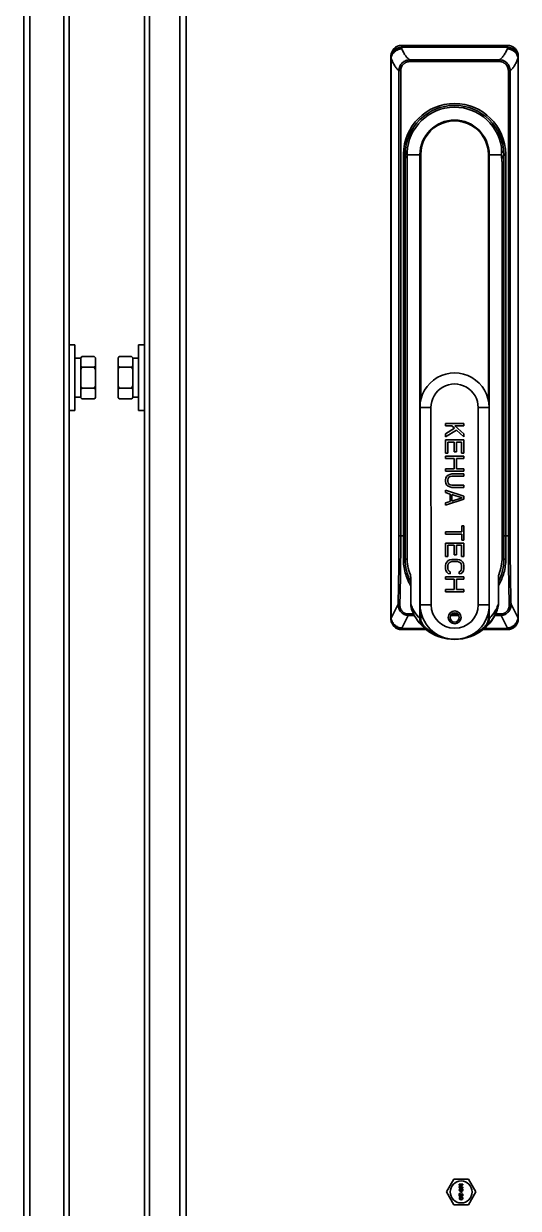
# Model space of a CAD drawing. Header units: millimetres. Extents: x 32496 to 166256, y 3504 to 23939.
# Drawn here: x 42334.2 to 42469.4, y 15969.3 to 16293.1 of the extents above; entities that cross this region are included whole.
import ezdxf

# ---------------------------------------------------------------- set-up
doc = ezdxf.new("R2010")
doc.units = ezdxf.units.MM
doc.layers.get('0').update_dxf_attribs({"lineweight": 35})

msp = doc.modelspace()

# ---------------------------------------------------------------- linework, layer by layer
at = {"linetype": 'Continuous'}
for p, q in [((42334.24, 15308.349), (42334.24, 17321.349)), ((42335.94, 17321.349), (42335.94, 15308.349)), ((42376.94, 15308.349), (42376.94, 17321.349)), ((42378.64, 17321.349), (42378.64, 15308.349)), ((42345.24, 15308.349), (42345.24, 16303.849)), ((42346.64, 16303.849), (42346.64, 16198.981)), ((42367.24, 16198.994), (42367.24, 16303.849)), ((42368.64, 16303.849), (42368.64, 15308.349)), ((42437.59, 16287.199), (42437.59, 16286.662)), ((42437.59, 16287.199), (42466.439, 16287.199)), ((42466.44, 16286.662), (42466.439, 16287.199)), ((42434.59, 16284.199), (42434.59, 16283.774)), ((42437.59, 16286.662), (42437.59, 16286.294)), ((42466.44, 16286.662), (42437.59, 16286.662)), ((42466.44, 16286.292), (42466.44, 16286.662)), ((42469.439, 16283.774), (42469.439, 16284.199)), ((42434.59, 16130.648), (42434.59, 16283.774)), ((42434.668, 16283.774), (42434.59, 16283.774)), ((42434.668, 16283.774), (42434.668, 16130.648)), ((42439.805, 16283.251), (42439.805, 16282.755)), ((42439.805, 16283.251), (42464.228, 16283.251)), ((42464.228, 16282.755), (42439.805, 16282.755)), ((42464.228, 16282.755), (42464.228, 16283.251)), ((42469.362, 16130.648), (42469.362, 16283.774)), ((42469.439, 16283.774), (42469.362, 16283.774)), ((42469.439, 16283.774), (42469.439, 16130.648)), ((42436.827, 16153.099), (42436.827, 16280.309)), ((42437.314, 16280.309), (42436.827, 16280.309)), ((42437.314, 16280.309), (42437.314, 16153.099)), ((42466.719, 16153.099), (42466.719, 16280.309)), ((42467.206, 16280.309), (42466.719, 16280.309)), ((42467.206, 16280.309), (42467.206, 16153.099)), ((42464.854, 16259.349), (42464.854, 16257.299)), ((42438.017, 16153.099), (42438.017, 16257.158)), ((42438.516, 16257.158), (42438.017, 16257.158)), ((42438.02, 16257.256), (42438.518, 16257.225)), ((42438.026, 16257.445), (42438.526, 16257.44)), ((42438.516, 16257.158), (42438.516, 16153.099)), ((42438.988, 16256.878), (42438.983, 16256.878)), ((42439.027, 16256.888), (42439.022, 16256.888)), ((42439.036, 16256.605), (42439.035, 16255.894)), ((42439.036, 16257.098), (42439.036, 16257.064)), ((42439.037, 16257.098), (42439.036, 16256.605)), ((42439.036, 16256.007), (42439.037, 16256.597)), ((42439.037, 16257.165), (42439.037, 16257.098)), ((42439.037, 16256.597), (42439.038, 16257.064)), ((42440.085, 16257.299), (42439.038, 16257.299)), ((42439.038, 16257.165), (42439.038, 16257.299)), ((42439.038, 16257.098), (42439.038, 16257.165)), ((42439.038, 16257.064), (42439.038, 16257.165)), ((42439.038, 16257.098), (42439.038, 16257.064)), ((42439.038, 16257.064), (42439.038, 16257.098)), ((42442.548, 16257.299), (42440.085, 16257.299)), ((42442.548, 16130.514), (42442.548, 16257.299)), ((42442.766, 16257.299), (42442.548, 16257.299)), ((42442.766, 16257.299), (42442.766, 16190.094)), ((42461.27, 16190.099), (42461.27, 16257.299)), ((42461.489, 16257.299), (42461.27, 16257.299)), ((42461.489, 16257.299), (42461.489, 16160.981)), ((42464.854, 16257.299), (42461.489, 16257.299)), ((42464.999, 16255.363), (42465, 16255.353)), ((42464.999, 16255.252), (42464.999, 16255.363)), ((42465.005, 16254.164), (42465, 16255.353)), ((42465.507, 16257.442), (42466.007, 16257.447)), ((42466.014, 16257.255), (42465.515, 16257.225)), ((42465.516, 16153.099), (42465.516, 16257.158)), ((42466.017, 16257.158), (42465.516, 16257.158)), ((42466.017, 16257.158), (42466.017, 16153.099)), ((42439.017, 16251.964), (42439.017, 16251.962)), ((42439.031, 16254.387), (42439.031, 16254.502)), ((42465.016, 16251.964), (42465.016, 16251.962)), ((42439.017, 16251.506), (42439.017, 16251.513)), ((42439.017, 16251.506), (42439.017, 16147.296)), ((42465.017, 16251.52), (42465.017, 16147.296)), ((42465.017, 16251.52), (42465.017, 16251.513)), ((42346.64, 16205.349), (42348.24, 16205.349)), ((42348.24, 16187.349), (42348.24, 16205.349)), ((42365.64, 16205.349), (42365.64, 16187.349)), ((42367.24, 16205.349), (42365.64, 16205.349)), ((42348.24, 16201.699), (42349.84, 16201.699)), ((42349.84, 16201.822), (42350.14, 16202.122)), ((42349.84, 16190.875), (42349.84, 16201.822)), ((42350.14, 16202.122), (42353.54, 16202.122)), ((42353.84, 16201.822), (42353.54, 16202.122)), ((42353.84, 16190.875), (42353.84, 16201.822)), ((42360.04, 16201.822), (42360.311, 16202.093)), ((42360.04, 16190.875), (42360.04, 16201.822)), ((42360.34, 16202.122), (42360.311, 16202.093)), ((42363.74, 16202.122), (42360.34, 16202.122)), ((42363.74, 16202.122), (42363.769, 16202.093)), ((42364.04, 16201.822), (42363.769, 16202.093)), ((42364.04, 16190.875), (42364.04, 16201.822)), ((42365.64, 16201.699), (42364.04, 16201.699)), ((42346.64, 16198.981), (42346.64, 16193.718)), ((42350.14, 16199.235), (42353.54, 16199.235)), ((42363.74, 16199.28), (42360.34, 16199.28)), ((42367.24, 16193.73), (42367.24, 16198.994)), ((42346.64, 16193.718), (42346.64, 15948.981)), ((42350.14, 16193.462), (42353.54, 16193.462)), ((42363.74, 16193.506), (42360.34, 16193.506)), ((42367.24, 15948.994), (42367.24, 16193.73)), ((42348.24, 16190.999), (42349.84, 16190.999)), ((42349.84, 16190.875), (42350.14, 16190.575)), ((42350.14, 16190.575), (42353.54, 16190.575)), ((42353.84, 16190.875), (42353.54, 16190.575)), ((42360.04, 16190.875), (42360.311, 16190.604)), ((42363.74, 16190.575), (42360.34, 16190.575)), ((42364.04, 16190.875), (42363.769, 16190.604)), ((42365.64, 16190.999), (42364.04, 16190.999)), ((42346.64, 16187.349), (42348.24, 16187.349)), ((42367.24, 16187.349), (42365.64, 16187.349)), ((42445.569, 16188.194), (42442.568, 16188.191)), ((42442.609, 16134.292), (42442.568, 16188.191)), ((42445.569, 16188.194), (42445.61, 16134.294)), ((42461.468, 16188.206), (42458.469, 16188.204)), ((42458.51, 16134.304), (42458.469, 16188.204)), ((42461.468, 16188.206), (42461.509, 16134.306)), ((42454.522, 16183.851), (42449.522, 16183.847)), ((42449.522, 16183.847), (42449.522, 16183.237)), ((42454.522, 16183.241), (42454.522, 16183.851)), ((42449.522, 16183.237), (42451.225, 16183.239)), ((42451.97, 16182.529), (42449.524, 16181.003)), ((42449.524, 16181.003), (42449.525, 16180.191)), ((42449.525, 16180.191), (42452.502, 16182.021)), ((42451.225, 16183.239), (42451.97, 16182.529)), ((42452.076, 16183.239), (42454.522, 16183.241)), ((42454.524, 16181.007), (42452.076, 16183.239)), ((42452.502, 16182.021), (42454.525, 16180.195)), ((42454.525, 16180.195), (42454.524, 16181.007)), ((42454.525, 16179.383), (42449.525, 16179.379)), ((42449.525, 16179.379), (42449.528, 16175.723)), ((42450.164, 16178.77), (42451.866, 16178.771)), ((42450.166, 16175.724), (42450.164, 16178.77)), ((42451.866, 16178.771), (42451.868, 16176.131)), ((42452.505, 16178.772), (42453.888, 16178.773)), ((42452.507, 16176.132), (42452.505, 16178.772)), ((42453.888, 16178.773), (42453.89, 16175.726)), ((42454.528, 16175.727), (42454.525, 16179.383)), ((42449.528, 16175.723), (42450.166, 16175.724)), ((42454.529, 16174.915), (42449.529, 16174.911)), ((42449.529, 16174.911), (42449.529, 16174.302)), ((42449.529, 16174.302), (42451.87, 16174.303)), ((42451.868, 16176.131), (42452.507, 16176.132)), ((42451.87, 16174.303), (42451.872, 16171.46)), ((42452.508, 16174.304), (42454.529, 16174.305)), ((42452.51, 16171.46), (42452.508, 16174.304)), ((42453.89, 16175.726), (42454.528, 16175.727)), ((42454.529, 16174.305), (42454.529, 16174.915)), ((42451.872, 16171.46), (42449.531, 16171.458)), ((42449.531, 16171.458), (42449.532, 16170.849)), ((42449.532, 16170.849), (42454.532, 16170.853)), ((42454.531, 16171.462), (42452.51, 16171.46)), ((42454.532, 16170.853), (42454.531, 16171.462)), ((42449.64, 16168.92), (42449.534, 16168.412)), ((42449.534, 16168.412), (42449.534, 16168.006)), ((42449.534, 16168.006), (42449.641, 16167.498)), ((42449.852, 16169.326), (42449.64, 16168.92)), ((42449.641, 16167.498), (42449.854, 16167.092)), ((42450.277, 16169.733), (42449.852, 16169.326)), ((42450.172, 16168.412), (42450.278, 16168.819)), ((42450.172, 16168.006), (42450.172, 16168.412)), ((42450.279, 16167.6), (42450.172, 16168.006)), ((42450.703, 16169.936), (42450.277, 16169.733)), ((42450.278, 16168.819), (42450.491, 16169.123)), ((42450.492, 16167.296), (42450.279, 16167.6)), ((42450.491, 16169.123), (42450.81, 16169.327)), ((42451.235, 16170.038), (42450.703, 16169.936)), ((42450.81, 16169.327), (42451.235, 16169.429)), ((42454.532, 16170.04), (42451.235, 16170.038)), ((42451.235, 16169.429), (42454.533, 16169.431)), ((42454.533, 16169.431), (42454.532, 16170.04)), ((42449.536, 16165.569), (42449.536, 16164.959)), ((42454.537, 16163.948), (42449.536, 16165.569)), ((42449.536, 16164.959), (42450.813, 16164.554)), ((42449.854, 16167.092), (42450.28, 16166.686)), ((42450.28, 16166.686), (42450.705, 16166.483)), ((42450.811, 16167.093), (42450.492, 16167.296)), ((42450.705, 16166.483), (42451.237, 16166.382)), ((42451.237, 16166.992), (42450.811, 16167.093)), ((42450.813, 16164.554), (42450.815, 16162.523)), ((42454.535, 16166.994), (42451.237, 16166.992)), ((42451.237, 16166.382), (42454.535, 16166.385)), ((42451.24, 16162.625), (42451.239, 16164.453)), ((42451.239, 16164.453), (42454.112, 16163.541)), ((42454.535, 16166.385), (42454.535, 16166.994)), ((42450.815, 16162.523), (42449.538, 16162.116)), ((42449.538, 16162.116), (42449.539, 16161.507)), ((42449.539, 16161.507), (42454.538, 16163.135)), ((42454.112, 16163.541), (42451.24, 16162.625)), ((42454.538, 16163.135), (42454.537, 16163.948)), ((42454.011, 16155.824), (42454.013, 16154.199)), ((42454.543, 16155.824), (42454.011, 16155.824)), ((42454.546, 16151.965), (42454.543, 16155.824)), ((42436.827, 16153.099), (42437.314, 16153.099)), ((42437.314, 16153.099), (42438.017, 16153.099)), ((42438.017, 16146.78), (42438.017, 16153.099)), ((42438.017, 16153.099), (42438.516, 16153.099)), ((42438.516, 16146.799), (42438.516, 16153.099)), ((42454.013, 16154.199), (42449.544, 16154.196)), ((42449.544, 16154.196), (42449.545, 16153.586)), ((42449.545, 16153.586), (42454.013, 16153.59)), ((42454.013, 16153.59), (42454.014, 16151.965)), ((42454.014, 16151.965), (42454.546, 16151.965)), ((42465.516, 16153.099), (42465.516, 16146.799)), ((42465.516, 16153.099), (42466.017, 16153.099)), ((42466.017, 16153.099), (42466.017, 16146.78)), ((42466.017, 16153.099), (42466.719, 16153.099)), ((42466.719, 16153.099), (42467.206, 16153.099)), ((42454.547, 16151.153), (42449.547, 16151.149)), ((42449.547, 16151.149), (42449.55, 16147.494)), ((42450.186, 16150.54), (42451.888, 16150.542)), ((42450.188, 16147.494), (42450.186, 16150.54)), ((42451.888, 16150.542), (42451.89, 16147.902)), ((42452.526, 16150.542), (42453.909, 16150.543)), ((42452.528, 16147.902), (42452.526, 16150.542)), ((42453.909, 16150.543), (42453.911, 16147.497)), ((42454.55, 16147.497), (42454.547, 16151.153)), ((42438.516, 16146.799), (42439.048, 16146.799)), ((42449.55, 16147.494), (42450.188, 16147.494)), ((42449.657, 16145.564), (42449.551, 16145.056)), ((42449.551, 16145.056), (42449.552, 16144.143)), ((42449.87, 16145.971), (42449.657, 16145.564)), ((42450.295, 16146.377), (42449.87, 16145.971)), ((42450.19, 16145.057), (42450.296, 16145.463)), ((42450.19, 16144.143), (42450.19, 16145.057)), ((42450.72, 16146.581), (42450.295, 16146.377)), ((42450.296, 16145.463), (42450.508, 16145.768)), ((42450.508, 16145.768), (42450.827, 16145.971)), ((42451.252, 16146.682), (42450.72, 16146.581)), ((42450.827, 16145.971), (42451.253, 16146.073)), ((42452.848, 16146.684), (42451.252, 16146.682)), ((42451.253, 16146.073), (42452.849, 16146.074)), ((42451.89, 16147.902), (42452.528, 16147.902)), ((42453.38, 16146.583), (42452.848, 16146.684)), ((42452.849, 16146.074), (42453.274, 16145.973)), ((42453.274, 16145.973), (42453.593, 16145.77)), ((42453.806, 16146.38), (42453.38, 16146.583)), ((42453.593, 16145.77), (42453.806, 16145.466)), ((42454.232, 16145.974), (42453.806, 16146.38)), ((42453.806, 16145.466), (42453.913, 16145.06)), ((42453.911, 16147.497), (42454.55, 16147.497)), ((42453.913, 16145.06), (42453.914, 16144.146)), ((42454.445, 16145.568), (42454.232, 16145.974)), ((42454.551, 16145.06), (42454.445, 16145.568)), ((42454.552, 16144.146), (42454.551, 16145.06)), ((42464.985, 16146.799), (42465.516, 16146.799)), ((42465.017, 16147.296), (42465.017, 16147.299)), ((42440.018, 16134.625), (42440.017, 16141.8)), ((42449.552, 16144.143), (42449.659, 16143.635)), ((42454.554, 16141.912), (42449.554, 16141.909)), ((42449.554, 16141.909), (42449.554, 16141.299)), ((42449.659, 16143.635), (42449.872, 16143.229)), ((42449.872, 16143.229), (42450.298, 16142.823)), ((42450.297, 16143.737), (42450.19, 16144.143)), ((42450.51, 16143.432), (42450.297, 16143.737)), ((42450.298, 16142.823), (42450.83, 16142.722)), ((42450.829, 16143.331), (42450.51, 16143.432)), ((42450.83, 16142.722), (42450.829, 16143.331)), ((42453.595, 16143.435), (42453.276, 16143.333)), ((42453.276, 16143.333), (42453.277, 16142.724)), ((42453.277, 16142.724), (42453.808, 16142.826)), ((42453.808, 16143.74), (42453.595, 16143.435)), ((42453.914, 16144.146), (42453.808, 16143.74)), ((42453.808, 16142.826), (42454.234, 16143.232)), ((42454.234, 16143.232), (42454.446, 16143.639)), ((42454.446, 16143.639), (42454.552, 16144.146)), ((42454.554, 16141.303), (42454.554, 16141.912)), ((42464.017, 16141.8), (42464.017, 16134.625)), ((42449.554, 16141.299), (42451.895, 16141.301)), ((42451.897, 16138.458), (42449.556, 16138.456)), ((42449.556, 16138.456), (42449.557, 16137.847)), ((42451.895, 16141.301), (42451.897, 16138.458)), ((42452.533, 16141.302), (42454.554, 16141.303)), ((42452.535, 16138.458), (42452.533, 16141.302)), ((42454.556, 16138.46), (42452.535, 16138.458)), ((42454.557, 16137.851), (42454.556, 16138.46)), ((42449.557, 16137.847), (42454.557, 16137.851)), ((42436.582, 16134.485), (42434.668, 16130.648)), ((42439.316, 16131.777), (42439.316, 16131.388)), ((42440.837, 16131.777), (42439.316, 16131.777)), ((42442.609, 16134.292), (42445.61, 16134.294)), ((42442.766, 16132.708), (42442.766, 16130.514)), ((42452.768, 16131.777), (42451.269, 16131.777)), ((42458.51, 16134.304), (42461.509, 16134.306)), ((42461.27, 16130.514), (42461.27, 16132.268)), ((42461.489, 16134.099), (42461.489, 16130.514)), ((42464.717, 16131.777), (42463.19, 16131.777)), ((42463.682, 16132.805), (42463.682, 16132.805)), ((42464.717, 16131.388), (42464.717, 16131.777)), ((42469.362, 16130.648), (42467.45, 16134.485)), ((42434.59, 16130.648), (42434.59, 16130.499)), ((42434.668, 16130.648), (42434.59, 16130.648)), ((42437.59, 16127.929), (42439.316, 16131.388)), ((42441.021, 16131.388), (42439.316, 16131.388)), ((42442.548, 16130.514), (42442.766, 16130.514)), ((42453.1, 16131.388), (42450.937, 16131.388)), ((42460.032, 16127.705), (42461.456, 16129.103)), ((42461.27, 16130.514), (42461.489, 16130.514)), ((42461.456, 16129.103), (42462.676, 16130.767)), ((42464.717, 16131.388), (42463.017, 16131.388)), ((42464.717, 16131.388), (42466.44, 16127.929)), ((42469.362, 16130.648), (42469.439, 16130.648)), ((42469.439, 16130.499), (42469.439, 16130.648)), ((42437.59, 16127.929), (42437.59, 16127.78)), ((42437.59, 16127.78), (42437.59, 16127.499)), ((42437.59, 16127.78), (42443.928, 16127.78)), ((42444.309, 16127.499), (42437.59, 16127.499)), ((42466.439, 16127.499), (42459.727, 16127.499)), ((42460.032, 16127.705), (42460.032, 16127.705)), ((42460.108, 16127.78), (42466.44, 16127.78)), ((42466.439, 16127.499), (42466.44, 16127.78)), ((42466.44, 16127.78), (42466.44, 16127.929)), ((42449.772, 15973.789), (42451.793, 15977.289)), ((42455.834, 15977.289), (42451.793, 15977.289)), ((42455.834, 15977.289), (42457.855, 15973.789)), ((42451.793, 15970.289), (42449.772, 15973.789)), ((42453.314, 15975.764), (42453.314, 15975.889)), ((42453.314, 15975.889), (42454.314, 15975.889)), ((42454.101, 15975.764), (42453.314, 15975.472)), ((42454.101, 15975.764), (42453.314, 15975.764)), ((42453.314, 15975.305), (42453.314, 15975.472)), ((42453.314, 15975.305), (42454.101, 15975.014)), ((42453.314, 15974.889), (42453.314, 15975.014)), ((42453.314, 15975.014), (42454.101, 15975.014)), ((42454.314, 15974.889), (42453.314, 15974.889)), ((42453.335, 15974.493), (42453.314, 15974.389)), ((42453.314, 15974.284), (42453.314, 15974.389)), ((42453.314, 15974.284), (42453.335, 15974.18)), ((42453.314, 15972.597), (42453.314, 15973.347)), ((42453.314, 15973.347), (42453.42, 15973.347)), ((42453.399, 15974.597), (42453.335, 15974.493)), ((42453.335, 15974.18), (42453.399, 15974.076)), ((42453.484, 15974.659), (42453.399, 15974.597)), ((42453.399, 15974.076), (42453.484, 15974.014)), ((42453.42, 15975.389), (42454.314, 15975.701)), ((42454.314, 15975.076), (42453.42, 15975.389)), ((42453.42, 15974.409), (42453.441, 15974.472)), ((42453.42, 15974.409), (42453.42, 15974.264)), ((42453.441, 15974.201), (42453.42, 15974.264)), ((42453.952, 15972.764), (42453.42, 15973.347)), ((42453.42, 15973.18), (42453.42, 15972.597)), ((42453.42, 15973.18), (42453.888, 15972.659)), ((42453.441, 15974.472), (42453.484, 15974.534)), ((42453.484, 15974.139), (42453.441, 15974.201)), ((42453.59, 15974.701), (42453.484, 15974.659)), ((42453.484, 15974.534), (42453.548, 15974.576)), ((42453.548, 15974.097), (42453.484, 15974.139)), ((42453.484, 15974.014), (42453.59, 15973.972)), ((42453.548, 15974.576), (42453.611, 15974.597)), ((42453.611, 15974.076), (42453.548, 15974.097)), ((42453.739, 15974.722), (42453.59, 15974.701)), ((42453.696, 15973.972), (42453.59, 15973.972)), ((42453.675, 15974.597), (42453.611, 15974.597)), ((42453.611, 15974.076), (42453.675, 15974.076)), ((42453.633, 15973.639), (42453.633, 15973.68)), ((42453.633, 15973.68), (42453.782, 15973.68)), ((42453.782, 15973.639), (42453.633, 15973.639)), ((42453.675, 15974.597), (42453.739, 15974.576)), ((42453.739, 15974.097), (42453.675, 15974.076)), ((42453.696, 15973.805), (42453.675, 15973.784)), ((42453.675, 15973.784), (42453.782, 15973.68)), ((42453.782, 15973.639), (42453.675, 15973.534)), ((42453.675, 15973.534), (42453.696, 15973.514)), ((42453.696, 15973.972), (42453.803, 15974.014)), ((42453.824, 15973.68), (42453.696, 15973.805)), ((42453.696, 15973.514), (42453.824, 15973.639)), ((42453.739, 15974.722), (42453.888, 15974.722)), ((42453.739, 15974.576), (42453.782, 15974.534)), ((42453.782, 15974.139), (42453.739, 15974.097)), ((42453.782, 15974.534), (42453.824, 15974.472)), ((42453.824, 15974.201), (42453.782, 15974.139)), ((42453.803, 15974.014), (42453.867, 15974.076)), ((42453.824, 15974.472), (42453.845, 15974.409)), ((42453.845, 15974.264), (42453.824, 15974.201)), ((42453.952, 15973.805), (42453.824, 15973.68)), ((42453.824, 15973.639), (42453.952, 15973.514)), ((42453.931, 15974.493), (42453.845, 15974.618)), ((42453.888, 15974.618), (42453.845, 15974.618)), ((42453.845, 15974.264), (42453.845, 15974.409)), ((42453.867, 15974.076), (42453.931, 15974.18)), ((42453.867, 15973.68), (42453.973, 15973.784)), ((42453.867, 15973.68), (42454.016, 15973.68)), ((42453.973, 15973.534), (42453.867, 15973.639)), ((42454.016, 15973.639), (42453.867, 15973.639)), ((42454.037, 15974.701), (42453.888, 15974.722)), ((42453.888, 15974.618), (42454.016, 15974.597)), ((42453.952, 15974.389), (42453.931, 15974.493)), ((42453.931, 15974.18), (42453.952, 15974.284)), ((42453.952, 15974.389), (42453.952, 15974.284)), ((42453.973, 15973.784), (42453.952, 15973.805)), ((42453.952, 15973.514), (42453.973, 15973.534)), ((42454.016, 15974.597), (42454.079, 15974.576)), ((42454.016, 15973.68), (42454.016, 15973.639)), ((42454.143, 15974.659), (42454.037, 15974.701)), ((42454.079, 15974.576), (42454.143, 15974.534)), ((42454.143, 15974.159), (42454.079, 15974.118)), ((42454.079, 15974.014), (42454.079, 15974.118)), ((42454.079, 15974.014), (42454.143, 15974.034)), ((42454.079, 15973.222), (42454.079, 15973.326)), ((42454.165, 15973.305), (42454.079, 15973.326)), ((42454.079, 15973.222), (42454.143, 15973.18)), ((42454.228, 15974.597), (42454.143, 15974.659)), ((42454.143, 15974.534), (42454.186, 15974.472)), ((42454.186, 15974.222), (42454.143, 15974.159)), ((42454.143, 15974.034), (42454.228, 15974.097)), ((42454.143, 15973.18), (42454.186, 15973.118)), ((42454.25, 15973.222), (42454.165, 15973.305)), ((42454.186, 15974.472), (42454.207, 15974.409)), ((42454.207, 15974.284), (42454.186, 15974.222)), ((42454.186, 15973.118), (42454.207, 15973.014)), ((42454.207, 15974.284), (42454.207, 15974.409)), ((42454.292, 15974.493), (42454.228, 15974.597)), ((42454.228, 15974.097), (42454.292, 15974.201)), ((42454.292, 15973.139), (42454.25, 15973.222)), ((42454.314, 15974.389), (42454.292, 15974.493)), ((42454.292, 15974.201), (42454.314, 15974.305)), ((42454.314, 15972.993), (42454.292, 15973.139)), ((42454.314, 15975.889), (42454.314, 15975.701)), ((42454.314, 15975.076), (42454.314, 15974.889)), ((42454.314, 15974.389), (42454.314, 15974.305)), ((42457.855, 15973.789), (42455.834, 15970.289)), ((42451.793, 15970.289), (42455.834, 15970.289)), ((42453.42, 15972.597), (42453.314, 15972.597)), ((42453.335, 15972.18), (42453.314, 15972.055)), ((42453.314, 15972.055), (42453.335, 15971.93)), ((42453.399, 15972.284), (42453.335, 15972.18)), ((42453.335, 15971.93), (42453.399, 15971.826)), ((42453.462, 15972.347), (42453.399, 15972.284)), ((42453.399, 15971.826), (42453.462, 15971.764)), ((42453.42, 15972.055), (42453.441, 15972.159)), ((42453.441, 15971.951), (42453.42, 15972.055)), ((42453.441, 15972.159), (42453.484, 15972.222)), ((42453.484, 15971.889), (42453.441, 15971.951)), ((42453.548, 15972.389), (42453.462, 15972.347)), ((42453.462, 15971.764), (42453.548, 15971.722)), ((42453.484, 15972.222), (42453.611, 15972.305)), ((42453.611, 15971.805), (42453.484, 15971.889)), ((42453.611, 15972.409), (42453.548, 15972.389)), ((42453.548, 15971.722), (42453.611, 15971.701)), ((42453.718, 15972.43), (42453.611, 15972.409)), ((42453.611, 15972.305), (42453.739, 15972.326)), ((42453.739, 15971.784), (42453.611, 15971.805)), ((42453.611, 15971.701), (42453.718, 15971.68)), ((42453.718, 15972.43), (42453.909, 15972.43)), ((42453.909, 15971.68), (42453.718, 15971.68)), ((42453.888, 15972.326), (42453.739, 15972.326)), ((42453.739, 15971.784), (42453.888, 15971.784)), ((42453.888, 15972.659), (42453.952, 15972.618)), ((42453.888, 15972.326), (42454.016, 15972.305)), ((42454.016, 15971.805), (42453.888, 15971.784)), ((42454.016, 15972.409), (42453.909, 15972.43)), ((42453.909, 15971.68), (42454.016, 15971.701)), ((42454.037, 15972.722), (42453.952, 15972.764)), ((42453.952, 15972.618), (42454.037, 15972.597)), ((42454.079, 15972.389), (42454.016, 15972.409)), ((42454.016, 15972.305), (42454.143, 15972.222)), ((42454.143, 15971.889), (42454.016, 15971.805)), ((42454.016, 15971.701), (42454.079, 15971.722)), ((42454.037, 15972.722), (42454.079, 15972.722)), ((42454.079, 15972.597), (42454.037, 15972.597)), ((42454.143, 15972.764), (42454.079, 15972.722)), ((42454.079, 15972.597), (42454.165, 15972.618)), ((42454.165, 15972.347), (42454.079, 15972.389)), ((42454.079, 15971.722), (42454.165, 15971.764)), ((42454.186, 15972.826), (42454.143, 15972.764)), ((42454.143, 15972.222), (42454.186, 15972.159)), ((42454.186, 15971.951), (42454.143, 15971.889)), ((42454.165, 15972.618), (42454.25, 15972.701)), ((42454.228, 15972.284), (42454.165, 15972.347)), ((42454.165, 15971.764), (42454.228, 15971.826)), ((42454.207, 15972.93), (42454.186, 15972.826)), ((42454.186, 15972.159), (42454.207, 15972.055)), ((42454.207, 15972.055), (42454.186, 15971.951)), ((42454.207, 15972.93), (42454.207, 15973.014)), ((42454.292, 15972.18), (42454.228, 15972.284)), ((42454.228, 15971.826), (42454.292, 15971.93)), ((42454.25, 15972.701), (42454.292, 15972.784)), ((42454.292, 15972.784), (42454.314, 15972.909)), ((42454.314, 15972.055), (42454.292, 15972.18)), ((42454.292, 15971.93), (42454.314, 15972.055)), ((42454.314, 15972.993), (42454.314, 15972.909))]:
    msp.add_line(p, q, dxfattribs=at)
for points in [[(42439.035, 16255.894), (42439.034, 16255.547), (42439.033, 16255.191), (42439.032, 16254.827), (42439.03, 16254.454), (42439.029, 16254.074), (42439.026, 16253.687), (42439.022, 16252.903)], [(42439.022, 16252.903), (42439.02, 16252.509), (42439.018, 16252.116), (42439.017, 16251.964)], [(42465.016, 16251.964), (42465.012, 16252.869), (42465.005, 16254.164)], [(42462.676, 16130.767), (42463.563, 16132.509), (42463.682, 16132.805)]]:
    msp.add_lwpolyline(points, dxfattribs=at)
for centre, radius in [((42452.062, 16130.849), 1.75), ((42452.018, 16130.799), 1.25), ((42453.814, 15973.789), 3)]:
    msp.add_circle(centre, radius, dxfattribs=at)
for centre, radius, start, end in [((42437.59, 16284.199), 3, 90, 180), ((42466.439, 16284.199), 3, 0, 90), ((42452.017, 16257.299), 13.991, 0.60847, 179.40175), ((42452.016, 16257.299), 13.491, 0.60848, 179.40137), ((42452.017, 16257.299), 13, 9.07297, 183.05099), ((42452.018, 16257.299), 9.471, 0, 179.99932), ((42452.018, 16257.299), 9.252, 0, 180.00004), ((42439.635, 16257.158), 1.618, 176.5272, 179.99951), ((42434.255, 16257.484), 3.772, 356.52687, 359.40177), ((42439.675, 16257.158), 1.159, 176.64829, 179.99806), ((42434.323, 16257.477), 4.203, 356.56899, 357.54311), ((42439.823, 16257.295), 1.307, 183.03864, 185.33828), ((42434.323, 16257.477), 4.203, 357.54314, 359.49098), ((42435.04, 16257.694), 3.55, 349.95387, 353.3266), ((42435.018, 16257.696), 3.572, 353.33366, 0.05245), ((42439.199, 16259.908), 3.037, 266.01886, 266.21109), ((42439.537, 16258.685), 2.307, 257.03418, 257.4678), ((42450.844, 16257.084), 11.808, 179.60599, 179.92883), ((42450.844, 16257.084), 11.808, 180.09703, 181.04549), ((42450.843, 16257.084), 11.806, 178.95699, 179.606), ((42463.277, 16257.058), 24.24, 179.43044, 179.74648), ((42464.709, 16262.599), 5.735, 271.65288, 271.78484), ((42469.096, 16257.701), 3.653, 179.94056, 186.58068), ((42469.078, 16257.699), 3.635, 186.58858, 188.21121), ((42469.068, 16257.697), 3.625, 188.21096, 189.92458), ((42469.835, 16257.481), 4.328, 180.51966, 183.39723), ((42464.358, 16257.158), 1.159, 1.35337, 3.31753), ((42464.358, 16257.158), 1.159, 359.99875, 1.35346), ((42469.906, 16257.489), 3.899, 180.60869, 183.33813), ((42464.283, 16257.155), 1.734, 0.07566, 3.51497), ((42556.785, 16251.517), 117.768, 179.78371, 180.00222), ((42347.251, 16251.532), 117.765, 359.99451, 0.20936), ((42351.082, 16199.548), 3.555, 39.13645, 39.50132), ((42452.018, 16188.199), 9.45, 0.04337, 180.04337), ((42452.019, 16188.199), 6.45, 0.04337, 180.04337), ((42352.598, 16193.15), 3.556, 219.13644, 219.50078), ((42362.854, 16193.165), 3.606, 218.71028, 219.13391), ((42364.177, 16194.355), 5.386, 224.12457, 224.56524), ((42359.904, 16194.354), 5.384, 315.43477, 315.87545), ((42361.225, 16193.166), 3.607, 320.8641, 321.28972), ((42452.016, 16146.799), 13.5, 180, 206.97478), ((42452.017, 16147.299), 13, 180, 201.6689), ((42452.016, 16146.799), 13.5, 332.96511, 0.00017), ((42452.016, 16146.799), 13.5, 332.97646, 0.00017), ((42452.017, 16147.299), 13, 338.33253, 359.98945), ((42452.018, 16137.299), 12.5, 201.07049, 230.12695), ((42452.059, 16134.299), 9.45, 180.04337, 0.04337), ((42452.06, 16134.299), 6.45, 180.04337, 0.04337), ((42452.018, 16137.299), 12.5, 309.8738, 338.92983), ((42437.06, 16130.649), 2.47, 180.01146, 186.82519), ((42437.59, 16130.499), 3, 180, 270), ((42437.062, 16130.649), 2.472, 186.82538, 187.33443), ((42437.063, 16130.649), 2.473, 187.33449, 187.85616), ((42466.439, 16130.499), 3, 270, 0), ((42466.988, 16130.648), 2.452, 356.55396, 0.00119), ((42452.018, 16137.299), 12.5, 230.12817, 309.87261), ((42452.018, 16137.299), 12.2, 230.16647, 250.01861), ((42452.018, 16137.299), 12.2, 291.88542, 309.94216)]:
    msp.add_arc(centre, radius, start, end, dxfattribs=at)
for points, knots in [([(42434.59, 16284.199), (42434.59, 16284.36), (42434.63, 16284.687), (42434.865, 16285.319), (42435.447, 16286.013), (42436.438, 16286.54), (42437.202, 16286.662), (42437.59, 16286.662)], [0, 0, 0, 0, 0.1130343, 0.2281699, 0.4688644, 0.7282079, 1, 1, 1, 1]), ([(42434.59, 16283.774), (42434.59, 16283.94), (42434.629, 16284.274), (42434.864, 16284.918), (42435.444, 16285.626), (42436.437, 16286.168), (42437.204, 16286.293), (42437.593, 16286.293)], [0, 0, 0, 0, 0.1148518, 0.2307052, 0.4721663, 0.7304665, 1, 1, 1, 1]), ([(42434.668, 16283.774), (42434.713, 16284.089), (42434.947, 16284.724), (42435.619, 16285.507), (42436.531, 16286.07), (42437.235, 16286.255), (42437.593, 16286.293)], [0, 0, 0, 0, 0.2313405, 0.4789515, 0.738349, 1, 1, 1, 1]), ([(42439.805, 16283.251), (42439.592, 16283.355), (42439.163, 16283.672), (42438.6, 16284.34), (42438.06, 16285.233), (42437.745, 16285.918), (42437.59, 16286.294)], [0, 0, 0, 0, 0.1857373, 0.4106233, 0.6813188, 1, 1, 1, 1]), ([(42466.44, 16286.292), (42466.284, 16285.917), (42465.97, 16285.232), (42465.432, 16284.34), (42464.869, 16283.672), (42464.441, 16283.355), (42464.228, 16283.251)], [0, 0, 0, 0, 0.3186903, 0.5893882, 0.8142865, 1, 1, 1, 1]), ([(42466.44, 16286.662), (42466.827, 16286.662), (42467.591, 16286.54), (42468.582, 16286.013), (42469.165, 16285.319), (42469.4, 16284.687), (42469.439, 16284.36), (42469.439, 16284.199)], [0, 0, 0, 0, 0.2718034, 0.5311402, 0.7718244, 0.8869599, 1, 1, 1, 1]), ([(42466.44, 16286.293), (42466.797, 16286.255), (42467.501, 16286.069), (42468.412, 16285.507), (42469.083, 16284.724), (42469.317, 16284.089), (42469.361, 16283.774)], [0, 0, 0, 0, 0.261658, 0.5210429, 0.7686485, 1, 1, 1, 1]), ([(42469.439, 16283.774), (42469.439, 16284.104), (42469.272, 16284.791), (42468.586, 16285.625), (42467.594, 16286.168), (42466.828, 16286.293), (42466.44, 16286.293)], [0, 0, 0, 0, 0.2295817, 0.4715896, 0.7302067, 1, 1, 1, 1]), ([(42436.827, 16280.309), (42436.615, 16280.438), (42436.193, 16280.815), (42435.649, 16281.579), (42435.125, 16282.587), (42434.819, 16283.353), (42434.668, 16283.774)], [0, 0, 0, 0, 0.1795497, 0.403232, 0.6763358, 1, 1, 1, 1]), ([(42436.827, 16280.309), (42436.829, 16280.694), (42436.986, 16281.471), (42437.652, 16282.45), (42438.643, 16283.098), (42439.42, 16283.249), (42439.805, 16283.251)], [0, 0, 0, 0, 0.250024, 0.5000346, 0.7500082, 1, 1, 1, 1]), ([(42437.314, 16280.309), (42437.314, 16280.63), (42437.449, 16281.278), (42437.999, 16282.1), (42438.698, 16282.543), (42439.32, 16282.722), (42439.644, 16282.753), (42439.805, 16282.755)], [0, 0, 0, 0, 0.2496659, 0.4993158, 0.7490951, 0.8745472, 1, 1, 1, 1]), ([(42464.228, 16283.251), (42464.613, 16283.249), (42465.39, 16283.098), (42466.38, 16282.45), (42467.047, 16281.471), (42467.204, 16280.694), (42467.206, 16280.309)], [0, 0, 0, 0, 0.2499956, 0.4999467, 0.7499856, 1, 1, 1, 1]), ([(42464.228, 16282.755), (42464.389, 16282.753), (42464.713, 16282.723), (42465.335, 16282.543), (42466.034, 16282.1), (42466.585, 16281.278), (42466.719, 16280.63), (42466.719, 16280.309)], [0, 0, 0, 0, 0.125445, 0.2508961, 0.5006599, 0.750322, 1, 1, 1, 1]), ([(42469.362, 16283.774), (42469.211, 16283.353), (42468.905, 16282.587), (42468.383, 16281.579), (42467.839, 16280.815), (42467.418, 16280.438), (42467.206, 16280.309)], [0, 0, 0, 0, 0.3237634, 0.5969172, 0.820554, 1, 1, 1, 1]), ([(42439.031, 16258.179), (42438.934, 16258.122), (42438.797, 16258.024), (42438.656, 16257.852), (42438.609, 16257.752), (42438.59, 16257.699)], [0, 0, 0, 0, 0.5097397, 0.7458287, 1, 1, 1, 1]), ([(42465.443, 16257.704), (42465.395, 16257.825), (42465.231, 16258.06), (42464.986, 16258.197), (42464.855, 16258.257)], [0, 0, 0, 0, 0.4739677, 1, 1, 1, 1]), ([(42439.019, 16256.437), (42438.945, 16256.454), (42438.812, 16256.491), (42438.641, 16256.58), (42438.532, 16256.718), (42438.516, 16256.829), (42438.516, 16256.885)], [0, 0, 0, 0, 0.3131239, 0.5605116, 0.771594, 1, 1, 1, 1]), ([(42438.59, 16257.699), (42438.582, 16257.678), (42438.554, 16257.593), (42438.534, 16257.505), (42438.526, 16257.44)], [0, 0, 0, 0, 0.2582978, 1, 1, 1, 1]), ([(42438.58, 16256.99), (42438.563, 16257.007), (42438.546, 16257.036), (42438.537, 16257.066), (42438.536, 16257.075)], [0, 0, 0, 0, 0.7399982, 1, 1, 1, 1]), ([(42438.983, 16256.878), (42438.897, 16256.884), (42438.759, 16256.897), (42438.619, 16256.95), (42438.58, 16256.99)], [0, 0, 0, 0, 0.6062113, 1, 1, 1, 1]), ([(42464.999, 16255.363), (42464.985, 16255.461), (42464.896, 16256.103), (42464.854, 16256.751), (42464.854, 16257.299)], [0, 0, 0, 0, 0.1540883, 1, 1, 1, 1]), ([(42465.453, 16256.988), (42465.403, 16256.935), (42465.2, 16256.878), (42465.01, 16256.87), (42464.888, 16256.866)], [0, 0, 0, 0, 0.3751791, 1, 1, 1, 1]), ([(42465.516, 16256.885), (42465.516, 16256.823), (42465.496, 16256.699), (42465.358, 16256.554), (42465.151, 16256.467), (42464.991, 16256.43), (42464.899, 16256.413)], [0, 0, 0, 0, 0.2165015, 0.4213792, 0.6733513, 1, 1, 1, 1]), ([(42465.016, 16251.962), (42465.015, 16252.231), (42465.008, 16253.327), (42465.002, 16254.424), (42464.999, 16255.252)], [0, 0, 0, 0, 0.2452241, 1, 1, 1, 1]), ([(42465.507, 16257.442), (42465.504, 16257.464), (42465.49, 16257.553), (42465.466, 16257.64), (42465.443, 16257.704)], [0, 0, 0, 0, 0.243354, 1, 1, 1, 1]), ([(42465.497, 16257.073), (42465.496, 16257.065), (42465.487, 16257.034), (42465.47, 16257.005), (42465.453, 16256.988)], [0, 0, 0, 0, 0.2601991, 1, 1, 1, 1]), ([(42439.017, 16251.962), (42439.018, 16252.161), (42439.022, 16252.969), (42439.028, 16253.777), (42439.031, 16254.387)], [0, 0, 0, 0, 0.2458033, 1, 1, 1, 1]), ([(42349.84, 16201.792), (42349.863, 16201.82), (42349.958, 16201.934), (42350.06, 16202.043), (42350.14, 16202.122)], [0, 0, 0, 0, 0.2445585, 1, 1, 1, 1]), ([(42353.825, 16201.81), (42353.803, 16201.836), (42353.712, 16201.944), (42353.615, 16202.047), (42353.54, 16202.122)], [0, 0, 0, 0, 0.2448781, 1, 1, 1, 1]), ([(42360.311, 16202.093), (42360.286, 16202.069), (42360.193, 16201.973), (42360.103, 16201.874), (42360.04, 16201.797)], [0, 0, 0, 0, 0.2550625, 1, 1, 1, 1]), ([(42363.769, 16202.093), (42363.793, 16202.069), (42363.887, 16201.973), (42363.976, 16201.874), (42364.04, 16201.797)], [0, 0, 0, 0, 0.2550615, 1, 1, 1, 1]), ([(42350.14, 16199.235), (42350.113, 16199.262), (42350.009, 16199.368), (42349.91, 16199.479), (42349.84, 16199.565)], [0, 0, 0, 0, 0.2553524, 1, 1, 1, 1]), ([(42353.54, 16199.235), (42353.567, 16199.262), (42353.671, 16199.368), (42353.77, 16199.479), (42353.84, 16199.565)], [0, 0, 0, 0, 0.2553532, 1, 1, 1, 1]), ([(42360.04, 16199.605), (42360.063, 16199.577), (42360.158, 16199.465), (42360.26, 16199.358), (42360.34, 16199.28)], [0, 0, 0, 0, 0.2444076, 1, 1, 1, 1]), ([(42364.04, 16199.605), (42364.017, 16199.577), (42363.921, 16199.465), (42363.819, 16199.358), (42363.74, 16199.28)], [0, 0, 0, 0, 0.2444076, 1, 1, 1, 1]), ([(42349.84, 16193.132), (42349.863, 16193.16), (42349.958, 16193.274), (42350.06, 16193.382), (42350.14, 16193.462)], [0, 0, 0, 0, 0.2445585, 1, 1, 1, 1]), ([(42353.84, 16193.132), (42353.817, 16193.16), (42353.721, 16193.274), (42353.619, 16193.382), (42353.54, 16193.462)], [0, 0, 0, 0, 0.2445585, 1, 1, 1, 1]), ([(42360.34, 16193.506), (42360.313, 16193.479), (42360.209, 16193.371), (42360.11, 16193.259), (42360.04, 16193.171)], [0, 0, 0, 0, 0.2552115, 1, 1, 1, 1]), ([(42363.74, 16193.506), (42363.767, 16193.479), (42363.871, 16193.371), (42363.97, 16193.259), (42364.04, 16193.171)], [0, 0, 0, 0, 0.2552107, 1, 1, 1, 1]), ([(42350.14, 16190.575), (42350.114, 16190.601), (42350.016, 16190.701), (42349.921, 16190.806), (42349.854, 16190.888)], [0, 0, 0, 0, 0.2550408, 1, 1, 1, 1]), ([(42353.54, 16190.575), (42353.567, 16190.602), (42353.671, 16190.708), (42353.77, 16190.819), (42353.84, 16190.905)], [0, 0, 0, 0, 0.2553532, 1, 1, 1, 1]), ([(42360.057, 16190.89), (42360.076, 16190.865), (42360.158, 16190.768), (42360.244, 16190.674), (42360.311, 16190.605)], [0, 0, 0, 0, 0.2454956, 1, 1, 1, 1]), ([(42364.023, 16190.889), (42364.003, 16190.865), (42363.922, 16190.768), (42363.836, 16190.674), (42363.769, 16190.605)], [0, 0, 0, 0, 0.2454974, 1, 1, 1, 1]), ([(42436.827, 16153.099), (42436.827, 16151.544), (42436.806, 16145.339), (42436.705, 16139.134), (42436.582, 16134.485)], [0, 0, 0, 0, 0.2504978, 1, 1, 1, 1]), ([(42437.069, 16134.429), (42437.11, 16135.98), (42437.253, 16142.202), (42437.314, 16148.426), (42437.314, 16153.099)], [0, 0, 0, 0, 0.2493062, 1, 1, 1, 1]), ([(42466.719, 16153.099), (42466.719, 16151.54), (42466.74, 16145.316), (42466.841, 16139.092), (42466.964, 16134.429)], [0, 0, 0, 0, 0.250498, 1, 1, 1, 1]), ([(42467.45, 16134.485), (42467.41, 16136.032), (42467.267, 16142.235), (42467.206, 16148.44), (42467.206, 16153.099)], [0, 0, 0, 0, 0.2493059, 1, 1, 1, 1]), ([(42438.017, 16146.78), (42438.079, 16146.78), (42438.171, 16146.78), (42438.29, 16146.783), (42438.368, 16146.785), (42438.43, 16146.788), (42438.478, 16146.79), (42438.499, 16146.795), (42438.516, 16146.796), (42438.516, 16146.799)], [0, 0, 0, 0, 0.3726456, 0.5521349, 0.7112525, 0.839056, 0.9302492, 0.9824979, 1, 1, 1, 1]), ([(42439.991, 16139.591), (42439.349, 16140.668), (42438.354, 16143.007), (42438.017, 16145.525), (42438.017, 16146.78)], [0, 0, 0, 0, 0.4997394, 1, 1, 1, 1]), ([(42466.017, 16146.78), (42466.017, 16145.526), (42465.678, 16143.007), (42464.684, 16140.669), (42464.044, 16139.592)], [0, 0, 0, 0, 0.5002396, 1, 1, 1, 1]), ([(42465.516, 16146.799), (42465.516, 16146.796), (42465.534, 16146.795), (42465.555, 16146.79), (42465.603, 16146.788), (42465.665, 16146.785), (42465.743, 16146.783), (42465.862, 16146.78), (42465.954, 16146.78), (42466.017, 16146.78)], [0, 0, 0, 0, 0.0175569, 0.0698526, 0.1610781, 0.2888957, 0.4480026, 0.627463, 1, 1, 1, 1]), ([(42439.936, 16142.499), (42439.956, 16142.449), (42439.976, 16142.337), (42440.007, 16142.105), (42440.017, 16141.922), (42440.017, 16141.8)], [0, 0, 0, 0, 0.226682, 0.4776164, 1, 1, 1, 1]), ([(42464.017, 16141.8), (42464.017, 16141.922), (42464.028, 16142.105), (42464.059, 16142.337), (42464.079, 16142.449), (42464.099, 16142.499)], [0, 0, 0, 0, 0.5223924, 0.7733265, 1, 1, 1, 1]), ([(42439.316, 16131.388), (42438.935, 16131.392), (42438.165, 16131.571), (42437.246, 16132.305), (42436.691, 16133.334), (42436.579, 16134.104), (42436.582, 16134.485)], [0, 0, 0, 0, 0.2498857, 0.4995219, 0.7495779, 1, 1, 1, 1]), ([(42436.582, 16134.485), (42436.602, 16134.475), (42436.661, 16134.463), (42436.77, 16134.446), (42436.912, 16134.435), (42437.015, 16134.43), (42437.069, 16134.429)], [0, 0, 0, 0, 0.1334584, 0.3657646, 0.6727698, 1, 1, 1, 1]), ([(42439.316, 16131.777), (42438.993, 16131.779), (42438.343, 16131.94), (42437.698, 16132.466), (42437.352, 16133.014), (42437.173, 16133.467), (42437.086, 16133.945), (42437.072, 16134.268), (42437.069, 16134.429)], [0, 0, 0, 0, 0.2499953, 0.499481, 0.6248121, 0.7499665, 0.8748317, 1, 1, 1, 1]), ([(42440.017, 16134.625), (42440.062, 16134.482), (42440.248, 16133.929), (42440.488, 16133.393), (42440.691, 16133.009)], [0, 0, 0, 0, 0.2560662, 1, 1, 1, 1]), ([(42440.353, 16132.805), (42440.298, 16132.949), (42440.102, 16133.537), (42440.018, 16134.161), (42440.018, 16134.625)], [0, 0, 0, 0, 0.2505059, 1, 1, 1, 1]), ([(42440.691, 16133.009), (42440.811, 16132.782), (42441.333, 16131.883), (42441.994, 16131.067), (42442.548, 16130.514)], [0, 0, 0, 0, 0.2474063, 1, 1, 1, 1]), ([(42461.489, 16130.514), (42461.675, 16130.702), (42462.382, 16131.464), (42462.983, 16132.326), (42463.344, 16133.011)], [0, 0, 0, 0, 0.2550879, 1, 1, 1, 1]), ([(42463.344, 16133.011), (42463.411, 16133.138), (42463.67, 16133.661), (42463.882, 16134.207), (42464.017, 16134.625)], [0, 0, 0, 0, 0.2464245, 1, 1, 1, 1]), ([(42464.017, 16134.625), (42464.017, 16134.47), (42463.99, 16133.852), (42463.849, 16133.238), (42463.682, 16132.805)], [0, 0, 0, 0, 0.2505198, 1, 1, 1, 1]), ([(42467.45, 16134.485), (42467.454, 16134.104), (42467.342, 16133.334), (42466.786, 16132.305), (42465.868, 16131.571), (42465.097, 16131.391), (42464.717, 16131.388)], [0, 0, 0, 0, 0.2504381, 0.5004696, 0.7501432, 1, 1, 1, 1]), ([(42464.717, 16131.777), (42464.879, 16131.779), (42465.205, 16131.819), (42465.815, 16132.044), (42466.46, 16132.57), (42466.83, 16133.31), (42466.947, 16133.945), (42466.961, 16134.267), (42466.964, 16134.429)], [0, 0, 0, 0, 0.1258173, 0.2515937, 0.5010282, 0.7500848, 0.8749587, 1, 1, 1, 1]), ([(42467.45, 16134.485), (42467.431, 16134.475), (42467.371, 16134.463), (42467.263, 16134.446), (42467.121, 16134.435), (42467.017, 16134.43), (42466.964, 16134.429)], [0, 0, 0, 0, 0.1333854, 0.3656678, 0.6727037, 1, 1, 1, 1]), ([(42434.59, 16130.499), (42434.59, 16130.144), (42434.712, 16129.598), (42435.083, 16128.975), (42435.587, 16128.418), (42436.426, 16127.916), (42437.201, 16127.78), (42437.59, 16127.78)], [0, 0, 0, 0, 0.2382637, 0.3602959, 0.4846167, 0.7390787, 1, 1, 1, 1]), ([(42437.59, 16127.929), (42437.231, 16127.929), (42436.515, 16128.046), (42435.575, 16128.555), (42434.886, 16129.336), (42434.658, 16129.985), (42434.613, 16130.311)], [0, 0, 0, 0, 0.2605253, 0.5152741, 0.7613549, 1, 1, 1, 1]), ([(42434.668, 16130.648), (42434.703, 16130.307), (42434.862, 16129.795), (42435.241, 16129.202), (42435.731, 16128.663), (42436.506, 16128.152), (42437.227, 16127.962), (42437.59, 16127.929)], [0, 0, 0, 0, 0.2394316, 0.3635539, 0.4898898, 0.7454013, 1, 1, 1, 1]), ([(42444.005, 16127.705), (42443.796, 16127.88), (42443.406, 16128.265), (42442.781, 16129.149), (42442.523, 16129.975), (42442.548, 16130.514)], [0, 0, 0, 0, 0.2513181, 0.5023495, 1, 1, 1, 1]), ([(42442.766, 16130.514), (42442.757, 16130.387), (42442.784, 16130.131), (42442.889, 16129.765), (42443.03, 16129.411), (42443.199, 16129.069), (42443.411, 16128.752), (42443.738, 16128.363), (42444.015, 16128.1), (42444.203, 16127.93)], [0, 0, 0, 0, 0.1249543, 0.2501171, 0.375114, 0.5001093, 0.6250194, 0.7501286, 1, 1, 1, 1]), ([(42461.27, 16130.514), (42461.27, 16130.388), (42461.251, 16130.135), (42461.154, 16129.768), (42461.009, 16129.419), (42460.844, 16129.079), (42460.633, 16128.765), (42460.308, 16128.379), (42460.033, 16128.119), (42459.851, 16127.945)], [0, 0, 0, 0, 0.1250965, 0.2499787, 0.375108, 0.499986, 0.6250128, 0.7499964, 1, 1, 1, 1]), ([(42460.032, 16127.705), (42460.241, 16127.88), (42460.63, 16128.264), (42461.026, 16128.824), (42461.262, 16129.316), (42461.445, 16129.829), (42461.498, 16130.242), (42461.489, 16130.514)], [0, 0, 0, 0, 0.2501502, 0.4999644, 0.6250043, 0.7502161, 1, 1, 1, 1]), ([(42466.44, 16127.929), (42466.803, 16127.962), (42467.525, 16128.152), (42468.3, 16128.664), (42468.789, 16129.203), (42469.168, 16129.796), (42469.327, 16130.308), (42469.362, 16130.648)], [0, 0, 0, 0, 0.2548512, 0.5104265, 0.6367246, 0.7607996, 1, 1, 1, 1]), ([(42469.435, 16130.501), (42469.414, 16130.158), (42469.27, 16129.638), (42468.887, 16129.049), (42468.383, 16128.526), (42467.564, 16128.057), (42466.815, 16127.929), (42466.44, 16127.929)], [0, 0, 0, 0, 0.2384207, 0.3605973, 0.4850265, 0.7394752, 1, 1, 1, 1]), ([(42466.44, 16127.78), (42466.828, 16127.78), (42467.603, 16127.916), (42468.441, 16128.417), (42468.946, 16128.974), (42469.318, 16129.598), (42469.439, 16130.143), (42469.439, 16130.499)], [0, 0, 0, 0, 0.2606782, 0.5150847, 0.6394236, 0.7615095, 1, 1, 1, 1]), ([(42444.203, 16127.93), (42444.176, 16127.904), (42444.137, 16127.864), (42444.091, 16127.81), (42444.062, 16127.775), (42444.039, 16127.747), (42444.023, 16127.727), (42444.014, 16127.716), (42444.008, 16127.71), (42444.007, 16127.707), (42444.004, 16127.705), (42444.005, 16127.705)], [0, 0, 0, 0, 0.3823968, 0.5554605, 0.7071538, 0.8314081, 0.9237298, 0.9567485, 0.9806141, 0.9951041, 1, 1, 1, 1]), ([(42460.032, 16127.705), (42460.034, 16127.705), (42460.021, 16127.715), (42460.017, 16127.724), (42459.995, 16127.746), (42459.972, 16127.774), (42459.944, 16127.809), (42459.901, 16127.866), (42459.871, 16127.912), (42459.851, 16127.945)], [0, 0, 0, 0, 0.0192731, 0.0761489, 0.1686942, 0.2930339, 0.4445741, 0.6175436, 1, 1, 1, 1])]:
    msp.add_open_spline(points, degree=3, knots=knots, dxfattribs=at)
for points in [[(42439.031, 16254.502), (42439.033, 16255.004), (42439.035, 16255.505), (42439.036, 16256.007)], [(42349.84, 16198.576), (42349.931, 16198.799), (42350.032, 16199.019), (42350.14, 16199.235)], [(42353.84, 16198.576), (42353.749, 16198.799), (42353.648, 16199.019), (42353.54, 16199.235)], [(42360.34, 16199.28), (42360.232, 16199.064), (42360.131, 16198.844), (42360.04, 16198.62)], [(42363.74, 16199.28), (42363.848, 16199.064), (42363.949, 16198.844), (42364.04, 16198.62)], [(42350.14, 16193.462), (42350.032, 16193.678), (42349.931, 16193.898), (42349.84, 16194.122)], [(42353.54, 16193.462), (42353.648, 16193.678), (42353.749, 16193.898), (42353.84, 16194.122)], [(42360.04, 16194.166), (42360.131, 16193.942), (42360.232, 16193.722), (42360.34, 16193.506)], [(42364.04, 16194.166), (42363.949, 16193.942), (42363.848, 16193.722), (42363.74, 16193.506)]]:
    msp.add_open_spline(points, degree=3, dxfattribs=at)

doc.saveas('drawing.dxf')
